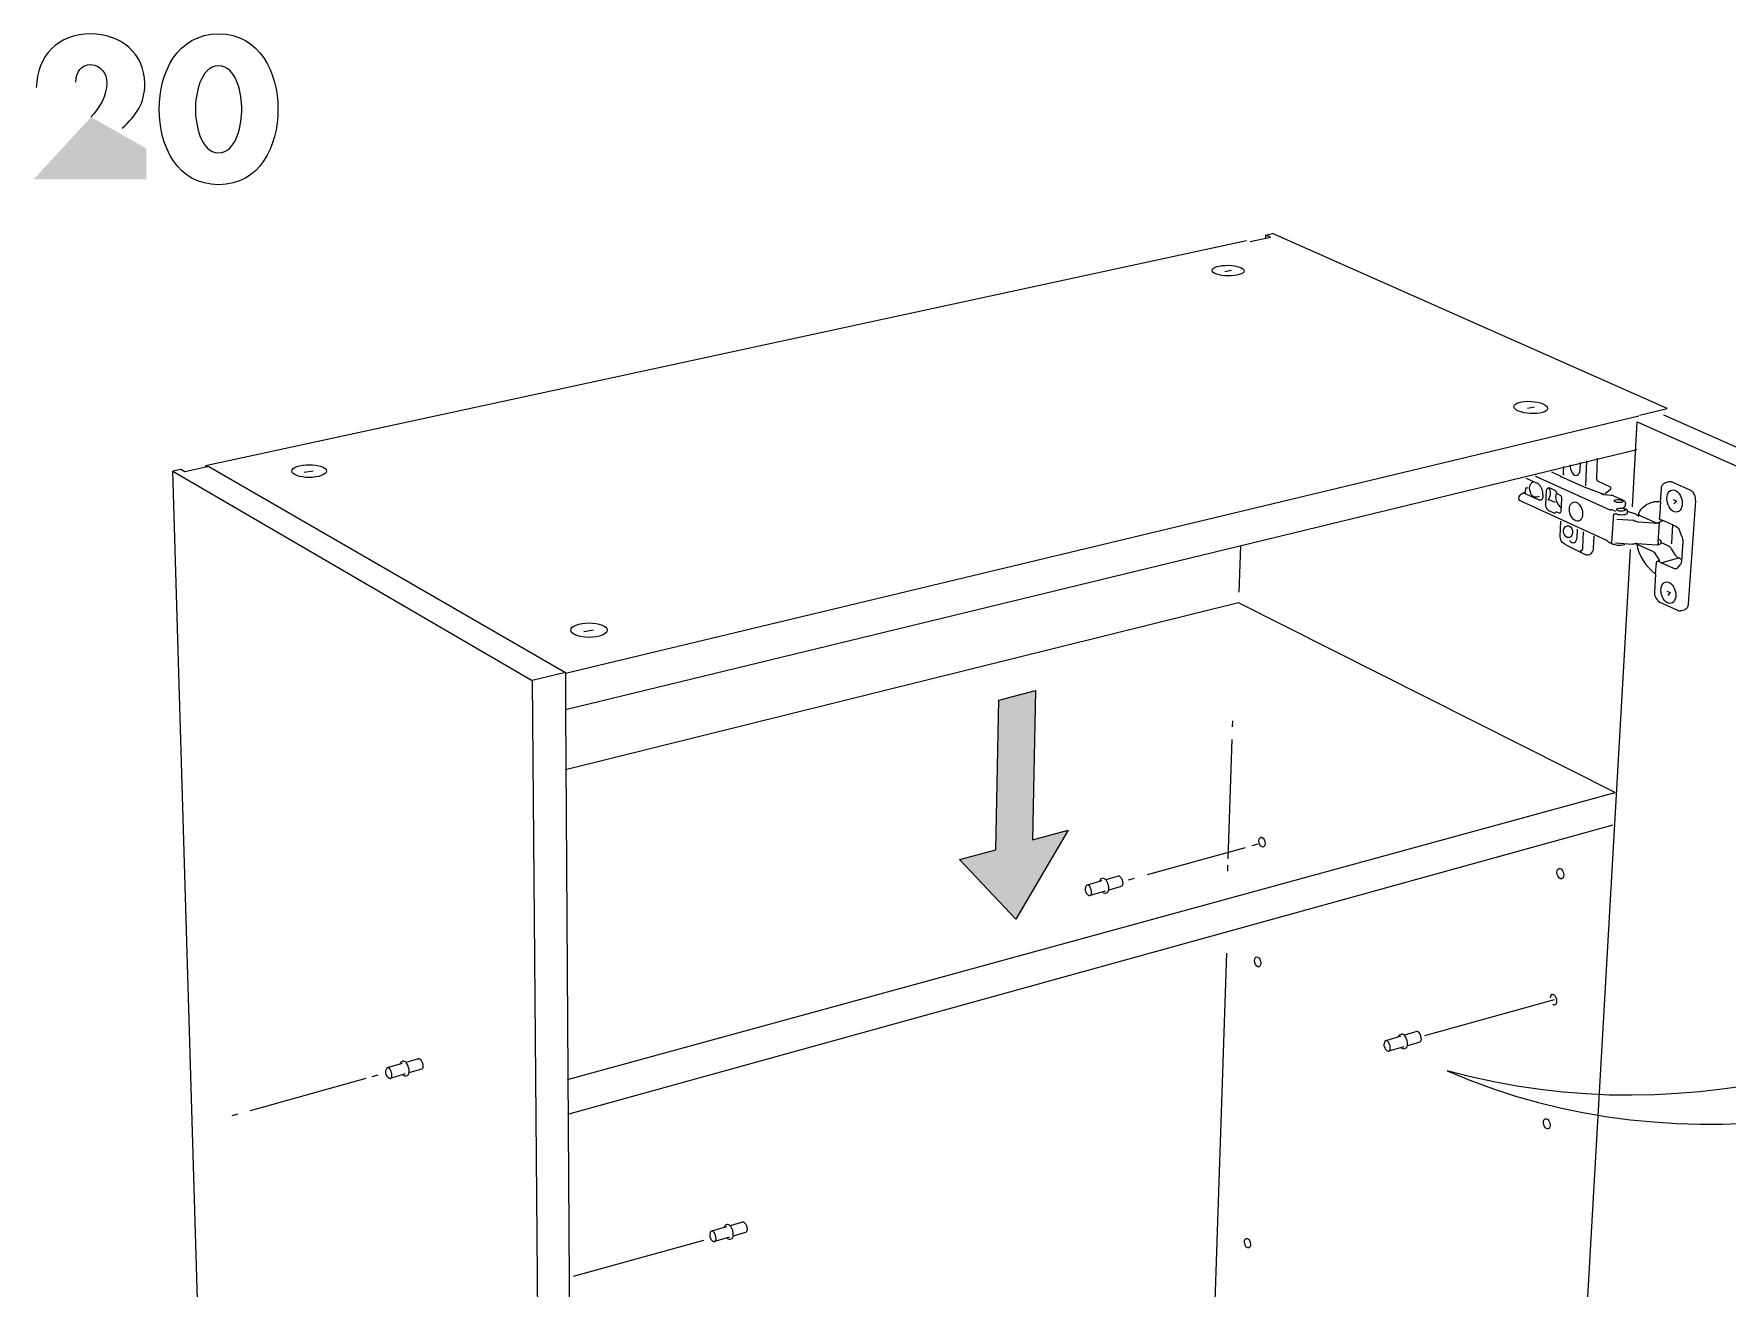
# Model space of a CAD drawing. Header units: metres. Extents: x -11.5 to 7.4, y -3.8 to 5.9.
# Drawn here: x 3.0837 to 3.4202, y -0.8541 to -0.6047 of the extents above; entities that cross this region are included whole.
import ezdxf

# ---------------------------------------------------------------- set-up
doc = ezdxf.new("R2010")
doc.units = ezdxf.units.M
doc.header["$MEASUREMENT"] = 0
doc.layers.add('PDF14_Geometry_Num_Penna__7_Num_Penna__7', color=7, linetype='Continuous', lineweight=18)

msp = doc.modelspace()

# ---------------------------------------------------------------- hatches: boundary and pattern name
at = {"layer": 'PDF14_Geometry_Num_Penna__7_Num_Penna__7', "linetype": 'Continuous', "lineweight": 18}
for points in [[(3.092022056090316, -0.6142456595115506, 0.04523891722348548), (3.092132621653651, -0.6154250255204206)], [(3.095044181488047, -0.6212862288832515), (3.083691555146416, -0.6336314882823473), (3.10602579893939, -0.6336314882823473), (3.10602579893939, -0.6275147556175957)], [(3.282149247438356, -0.7649940655246796), (3.282738930442795, -0.7352629855448258), (3.275444060275431, -0.7372249100408323), (3.274828578639552, -0.7669805601458695), (3.267609875860261, -0.7689105434791346), (3.27880402489445, -0.7807545723244615), (3.289268441210652, -0.7630751387477481)]]:
    msp.add_hatch(color=7, dxfattribs=at).paths.add_polyline_path(points)

# ---------------------------------------------------------------- linework, layer by layer
at = {"layer": 'PDF14_Geometry_Num_Penna__7_Num_Penna__7', "color": 7, "linetype": 'Continuous', "lineweight": 18, "flags": 128}
for points in [[(3.324666497713748, -0.6458626194499608), (3.117802014239206, -0.6905876183238311), (3.117810613783021, -0.6909193150138258)], [(3.325433085619515, -0.6460066003835445), (3.328520321848984, -0.645339521484777)], [(3.328519953297107, -0.6453393986341514), (3.328549437447327, -0.6447448016046797)], [(3.328519953297107, -0.6453393986341514), (3.329437647472757, -0.6451465231514515)], [(3.329437770323384, -0.6451464003008249), (3.328549560297953, -0.6447446787540532)], [(3.32854992884983, -0.6447444330528009), (3.329871801584773, -0.6444594196006577)], [(3.408248166762354, -0.6792091933507551), (3.329871924435398, -0.6444584367956514)], [(3.320393752944117, -0.6519714896746551), (3.321686141528835, -0.6516963042725861)], [(3.380512549499384, -0.6791712325073451), (3.381881105472177, -0.6789083321678673)], [(3.4027863507844, -0.6805209923343716), (3.408248289612979, -0.6792089476495029)], [(3.189324420145864, -0.7318226766164528), (3.402625047912563, -0.6806639904629463)], [(3.401405509749015, -0.6987434256776694), (3.402315832887112, -0.6818637496757205)], [(3.402315464335235, -0.6818636268250939), (3.599399809479973, -0.7695924873036377)], [(3.407573839676655, -0.680478486017801), (3.605199956081719, -0.7678658217562768)], [(3.189367663566189, -0.7390795859404058), (3.402238314142153, -0.6873901850829087)], [(3.392092203797722, -0.6945889860607997), (3.392309649405606, -0.6896233637609539)], [(3.394523417684757, -0.693655321303777), (3.394448478802943, -0.6936000385221117), (3.394385824983724, -0.6935324706778534), (3.394336684733352, -0.6934354186833733), (3.394290001495499, -0.6933260816263012), (3.394274030914131, -0.6932118305441923), (3.394267888382833, -0.6930951224495638), (3.394444793284165, -0.6891073911320733)], [(3.118435800618348, -0.9321619490950459), (3.11130800730224, -0.6916830773551945)], [(3.11290027426484, -0.691341798316377), (3.111308130152867, -0.6916833230564459)], [(3.111308253003493, -0.6916838144589503), (3.18270412276545, -0.7332920929531292)], [(3.118486783628105, -0.6907785281965166), (3.113711579798442, -0.691808016441759), (3.112900765667344, -0.6913411840632477)], [(3.117801768537953, -0.6905878640250824), (3.118221917678614, -0.690828651251894)], [(3.118486783628105, -0.6907785281965166), (3.189326140054625, -0.7317037572105578), (3.18937159478622, -0.7392934688801391)], [(3.137424821867411, -0.691891800568639), (3.139206155943308, -0.6915809884850512)], [(3.380310337369112, -0.6931137957447042), (3.380226798943484, -0.6930757120506685)], [(3.382522631440752, -0.6941221536822884), (3.380310091667859, -0.6931135500434529)], [(3.38209130289313, -0.692668093673853), (3.396869004685522, -0.6993769663555591)], [(3.385304215312923, -0.691821038608107), (3.386993411419374, -0.6925876265138724), (3.38701798154456, -0.6925974545639466), (3.387033952125929, -0.6926207961828714)], [(3.387033706424676, -0.6926207961828714), (3.387104959787713, -0.6927473323275741), (3.387079161156269, -0.6927399612900187)], [(3.391674634520205, -0.6948149083618729), (3.387104591235836, -0.6927473323275741)], [(3.387645993944282, -0.6907604691545064), (3.387595625187654, -0.6918464686876726)], [(3.387596239440784, -0.6918469600901771), (3.387596239440784, -0.6919452405909157), (3.387601153465821, -0.6920508921292114), (3.38761343852841, -0.6921479441236906), (3.387619581059708, -0.6922462246244301), (3.387645379691152, -0.6923518761627241), (3.387674863841374, -0.692478412307425)], [(3.390967383466762, -0.6914647717929272), (3.391026351767204, -0.689936510006433)], [(3.382730863251691, -0.6973747468542504), (3.379685396235038, -0.6959816207562719), (3.380176798738733, -0.6958513990927928)], [(3.380151122957914, -0.6958453794121233), (3.380187978145692, -0.6951156466941342), (3.380187978145692, -0.6950996761127648), (3.380195349183248, -0.6950824770251351), (3.38020517723332, -0.6950726489750627), (3.380213776777135, -0.6950665064437658), (3.380211319764618, -0.6950566783936916), (3.380221147814691, -0.6950493073561361), (3.380228518852245, -0.6950394793060619), (3.380243260927358, -0.6950345652810253), (3.38025431748369, -0.6950345652810253), (3.38025431748369, -0.6950222802184332), (3.380270288065059, -0.6950222802184332)], [(3.380432328040653, -0.6949801424537405), (3.380270165214435, -0.6950219116665561), (3.380287364302063, -0.6950219116665561), (3.380305791895951, -0.6950219116665561)], [(3.38307570495866, -0.6946488143156246), (3.383049906327216, -0.6946082736090684), (3.382981109976699, -0.6945247351834407), (3.382913542132439, -0.6944399682515536), (3.382845974288182, -0.6943674863822586), (3.382778406443926, -0.6942974615254816), (3.382709610093407, -0.6942397217312974), (3.382640813742888, -0.69418689596215), (3.382583073948704, -0.6941463552555955), (3.382522877142003, -0.6941217851304105)], [(3.383593766048181, -0.6963878877762042), (3.383593766048181, -0.696456684126721), (3.383593766048181, -0.6965758492338674), (3.38357902397307, -0.6966950143410129), (3.383561824885442, -0.6968031228918266), (3.383547082810331, -0.6969038604050839), (3.383523741191405, -0.6969984553870452), (3.383495485547442, -0.6970893648502292), (3.38346477289096, -0.6971667607445609), (3.383430374715701, -0.6972331000825607), (3.383395976540445, -0.6972920683830042), (3.383371406415259, -0.6973387516208547), (3.383314895127333, -0.6974050909588536), (3.383278039939556, -0.6974296610840387), (3.383136761719745, -0.6974554597154823), (3.383001626031229, -0.6974579167280011), (3.382865261836454, -0.6974222900464833), (3.382731354654195, -0.6973756068086319)], [(3.383594011749434, -0.6963883791787078), (3.383594011749434, -0.6963269538657455), (3.383594011749434, -0.6962016462273031), (3.383584183699359, -0.6960763385888615), (3.383565756105472, -0.695941202900344), (3.383538728967768, -0.6958048387055689), (3.383514158842583, -0.6956709315233116), (3.383478532161064, -0.6955431668723504), (3.383442905479548, -0.6954080311838347), (3.383391308216657, -0.6952814950391328), (3.383349539003845, -0.6951561874006904), (3.383297941740958, -0.6950382507998034), (3.383238973440513, -0.6949203141989164), (3.383180005140071, -0.6948097486355858), (3.383117351320848, -0.6947102396285869), (3.383075582108034, -0.6946488143156246)], [(3.384224481161676, -0.6956483270081408), (3.384062318335456, -0.6982638168340625)], [(3.384389960954795, -0.6952570477645734), (3.38433222116061, -0.6953270726213505), (3.384272024353905, -0.6954204390970524), (3.384237626178651, -0.6955297761541246), (3.384224112609797, -0.6956477127550116)], [(3.384660600883704, -0.6950639265806204), (3.384390329506672, -0.6952568020633212)], [(3.385023870184561, -0.6951986937172592), (3.384979643959229, -0.6951618385294829), (3.384963673377861, -0.6951028702290394), (3.384953845327784, -0.6950340738785208), (3.384878906445973, -0.6950082752470772), (3.38480151055164, -0.6950082752470772), (3.384724114657306, -0.6950279313472256), (3.384660232331829, -0.6950635580287443)], [(3.385006056843803, -0.6951850572977829), (3.384913918874361, -0.6952133129417453)], [(3.386005446685694, -0.6955185967471653), (3.384953845327784, -0.6950333367747668)], [(3.386279403581506, -0.6959167556257855), (3.386286774619059, -0.695897099525637), (3.386312573250503, -0.6958713008941935), (3.386252376443803, -0.6957558213058253), (3.386176209055728, -0.6956526267800482), (3.386100041667653, -0.6955678598481612), (3.386005446685694, -0.6955187195977919)], [(3.386423507365713, -0.6961090168553561), (3.386312941802382, -0.6958719151473227)], [(3.386526087638359, -0.6962265849043661), (3.386483089919286, -0.6962007862729216), (3.386449920250287, -0.6961577885538475), (3.386424121618843, -0.6961086483034782)], [(3.386966998534801, -0.6964273228271249), (3.386525964787735, -0.6962258478006094)], [(3.387361103342764, -0.6972264661487602), (3.387361103342764, -0.6970913304602435), (3.387334076205063, -0.6969475952279129), (3.387289849979727, -0.6968038599955824), (3.387230881679285, -0.6966773238508805), (3.387153485784951, -0.6965679867938075), (3.387058890802992, -0.6964869053806977), (3.386966752833548, -0.6964279370802542)], [(3.395741235939539, -0.6963002952799204), (3.39569086718291, -0.6963002952799204), (3.395620842326135, -0.6962855532048087), (3.395553274481879, -0.6962781821672532), (3.395486935143879, -0.6962695826234393), (3.395427966843434, -0.69624992652329), (3.395376369580546, -0.6962351844481791), (3.395324772317657, -0.6962192138668097), (3.391674880221457, -0.6948150312124994)], [(3.397038047146795, -0.6948493065371322), (3.394523294834132, -0.6936551984531514)], [(3.395325018018911, -0.6962192138668097), (3.395309047437539, -0.6962130713355128), (3.395291848349911, -0.6962192138668097), (3.395385214825613, -0.69624992652329), (3.395494551882685, -0.6962781821672532), (3.39561371698983, -0.696295381254882), (3.395731653590719, -0.6963076663174759)], [(3.395741358790167, -0.6963004181305461), (3.397109914762959, -0.6964195832376916)], [(3.397038415698672, -0.6948491836865065), (3.397021216611041, -0.6953319866463872), (3.39594258811543, -0.6961735134339664)], [(3.397109914762959, -0.6964195832376916), (3.397179939619736, -0.696426954275247), (3.397245050451476, -0.6964343253128025), (3.39730524725818, -0.6964429248566173), (3.397364215558621, -0.696460123944247), (3.397423183859065, -0.6964748660193587), (3.397472324109435, -0.6964932936132469), (3.397500579753398, -0.6965092641946162)], [(3.397109914762959, -0.6964273228271249), (3.397236450907661, -0.6964420649022358), (3.397356844521067, -0.6964703205461982), (3.397456353528066, -0.6965096327464941)], [(3.397500579753398, -0.696510001298372), (3.399264714741664, -0.6973109873793968), (3.399246287147776, -0.6973011593293226), (3.399230316566408, -0.6973011593293226)], [(3.408657259346679, -0.693741808144428), (3.408791166528937, -0.6937160095129844), (3.408938587280044, -0.6937160095129844), (3.409079865499857, -0.6937393511319092), (3.409224829238447, -0.6937983194323527), (3.412792411415278, -0.695378178481735)], [(3.412792657116531, -0.695378178481735), (3.412946220398936, -0.6954629454136221), (3.413089955631266, -0.6955710539644357), (3.413236147876116, -0.6957086466654712), (3.413371283564633, -0.6958658954666523), (3.41349167717804, -0.6960440288742431), (3.413603471247628, -0.696236904356943), (3.413685781166999, -0.6964469789272734), (3.413765634073849, -0.6966668815476771), (3.413818459842997, -0.6968941552056362), (3.41385900054955, -0.6971238858761142), (3.413870057105882, -0.6973425599902585), (3.413872514118404, -0.6975612341044028), (3.413608385272667, -0.7012848365761579)], [(3.396313965557598, -0.7054804311527114), (3.378952715102027, -0.6975086540365076)], [(3.384061949783575, -0.6982636939834359), (3.384073006339912, -0.6983976011656932), (3.384090205427539, -0.6985327368542098), (3.384124603602798, -0.6986580444926522), (3.3841848004095, -0.6987833521310947)], [(3.384184309006997, -0.6987835978323469), (3.384415268183734, -0.6992074324917841)], [(3.38441575958624, -0.6992070639399062), (3.384475956392942, -0.6993004304156081), (3.384534924693385, -0.6993839688412367), (3.384612320587715, -0.6994417086354208), (3.384688487975792, -0.6994920773920494)], [(3.38468811942391, -0.6994922002426751), (3.385738492275561, -0.6999676321650012)], [(3.386046847346629, -0.6979096384795236), (3.38469057643643, -0.6972916998311254)], [(3.385738492275561, -0.6999671407624968), (3.385831858751262, -0.7000015389377561), (3.38591662568315, -0.6999978534189788), (3.386001392615039, -0.6999646837499798), (3.386067731953037, -0.6999143149933511)], [(3.386067240550533, -0.6999144378439759), (3.386193776695235, -0.6997780736492007)], [(3.386193776695235, -0.6997781964998264), (3.386228174870494, -0.6997585403996789), (3.386269944083308, -0.6997523978683828), (3.386312941802382, -0.6997585403996789)], [(3.386312573250503, -0.6997585403996789), (3.386752378491311, -0.6999673864637499)], [(3.386752255640687, -0.6999671407624968), (3.386848079128907, -0.6999929393939421), (3.386940217098351, -0.6999929393939421), (3.387033583574052, -0.6999573127124235), (3.387098694405791, -0.6998922018806848), (3.387157662706235, -0.6997976068987217), (3.387199431919049, -0.6996858128291317), (3.38721417399416, -0.6995605051906884)], [(3.38721478824729, -0.6995611194438194), (3.387360980492138, -0.6972269575512646)], [(3.396868881834896, -0.6993769663555591), (3.396935221172896, -0.6993966224557058), (3.397005246029673, -0.6993966224557058)], [(3.398052793316925, -0.6997108743568203), (3.397443454212343, -0.6994344604484919), (3.39730094748627, -0.6993840916918623), (3.397164583291497, -0.6993681211104921), (3.39702944760298, -0.699389005716899)], [(3.397753037789672, -0.6975726592126135), (3.397743209739597, -0.6976930528260192)], [(3.398194562939242, -0.6992856883404981), (3.398187191901687, -0.6994048534476436)], [(3.399264714741664, -0.6973109873793968), (3.399415821011551, -0.6973846977549503), (3.399560784750141, -0.697459636636764), (3.399678721351028, -0.6975407180498729), (3.399781915876805, -0.6976291705005391), (3.399875282352507, -0.6977200799637222), (3.399942850196764, -0.6978122179331656), (3.399985847915838, -0.6979104984339051), (3.400019017584839, -0.6980149214659397), (3.400020246091097, -0.6980738897663841), (3.400020246091097, -0.6981230300167525)], [(3.399451816244948, -0.6989383896210102), (3.399477614876391, -0.6989666452649734), (3.399520612595465, -0.6989985864277131), (3.399570981352094, -0.6990329846029715), (3.399604151021093, -0.6990501836906011)], [(3.399502185001577, -0.6976708168627272), (3.399493585457762, -0.6977912104761321)], [(3.399603536767962, -0.699050552242479), (3.399621964361852, -0.6990579232800336), (3.399689532206111, -0.6990910929490335), (3.399766928100441, -0.6991168915804788), (3.399825896400886, -0.6991390046931443)], [(3.399799729217563, -0.6991394960956478), (3.399707591248122, -0.6991087834391676), (3.399621595809974, -0.6990731567576489)], [(3.399622701465606, -0.6990327389017201), (3.39990648641149, -0.6986666440364662), (3.399958083674379, -0.698590476648393), (3.399988796330861, -0.6985143092603208), (3.400005995418489, -0.6984307708346922)], [(3.399953292499967, -0.6993840916918623), (3.399944692956154, -0.6995032567990087)], [(3.400005504015986, -0.6984304022828152), (3.400020246091097, -0.6981232757180056)], [(3.400362999337423, -0.6999396222222902), (3.400377741412534, -0.6996288101387034)], [(3.402146421873962, -0.7003090340544436), (3.402046912866966, -0.7002426947164455), (3.401944946847445, -0.7001837264160011), (3.401835609790375, -0.7001395001906685), (3.400378601366917, -0.6996960094310829)], [(3.406951232704474, -0.697767008902825), (3.406735015602846, -0.7009746387456994)], [(3.409481464196004, -0.6973194640725842), (3.410139943550956, -0.6976118485622838), (3.409627656440854, -0.6981966175416812)], [(3.390358535764685, -0.7048445563129295), (3.390434703152756, -0.7031811588379195)], [(3.391136548778658, -0.7014117412727368), (3.391066523921884, -0.7013933136788486), (3.390995270558847, -0.7013847141350338)], [(3.397289890929938, -0.7058949291645797), (3.397649843263896, -0.7001872890841527)], [(3.397649843263896, -0.7001879033372829), (3.397702669033041, -0.7002026454123937), (3.397759180320966, -0.7002026454123937), (3.397812006090113, -0.7002026454123937)], [(3.39805660168633, -0.7001584191870611), (3.397971834754442, -0.7001584191870611), (3.397904266910185, -0.7001756182746899)], [(3.398190877420463, -0.7001842178185047), (3.398125766588723, -0.7001645617183572), (3.398056970238207, -0.7001584191870611)], [(3.401650842448985, -0.7015207097779319), (3.398290877829965, -0.701263951969751)], [(3.402513622394851, -0.7017950352256204), (3.40228512023063, -0.7017630940628798), (3.402056618066414, -0.7017028972561761), (3.401844086483566, -0.7016132162992523), (3.401651211000862, -0.7015210783298098)], [(3.40214679042584, -0.7003095254569471), (3.402335980389763, -0.7004434326392044), (3.402436717903022, -0.7005110004834627), (3.402537455416279, -0.7005675117713874), (3.40264802097961, -0.7006105094904607)], [(3.406520886961863, -0.7019059693408289), (3.406512287418046, -0.7020042498415684), (3.406504916380493, -0.7021062158610851), (3.402513499544224, -0.7017954037774974)], [(3.402530330079976, -0.7005597721819541), (3.402589298380418, -0.7004160369496226), (3.40265563771842, -0.7002796727548484)], [(3.40265563771842, -0.7002804098586033), (3.402672836806046, -0.700322179071418), (3.402690035893675, -0.7003664052967498), (3.40271706303138, -0.7003922039281951), (3.402741633156563, -0.7004229165846754), (3.402777259838084, -0.7004474867098605), (3.402810429507081, -0.7004745138475634)], [(3.402811043760211, -0.7004740224450599), (3.40546216026765, -0.7016644450102634)], [(3.405472602570853, -0.7016732902553287), (3.40580184224833, -0.7018256250314749)], [(3.40580098229395, -0.7018250107783448), (3.405901719807206, -0.7018643229786408), (3.406013513876797, -0.7018987211538992), (3.406114251390052, -0.7019146917352694), (3.406259215128644, -0.7019306623166406), (3.406412778411047, -0.7019220627728249), (3.40655528513712, -0.7018962641413804), (3.406663393687934, -0.7018606374598626), (3.406765359707451, -0.7018102687032339)], [(3.406494719778541, -0.7057234296907904), (3.406741649536647, -0.7020477389631452)], [(3.407220521276498, -0.7014415939748364), (3.407202093682612, -0.7014415939748364), (3.407186123101239, -0.7014415939748364), (3.407168924013611, -0.7014415939748364), (3.407150496419725, -0.7014415939748364), (3.407134525838352, -0.7014415939748364), (3.407118555256982, -0.7014366799497997), (3.407101356169353, -0.7014366799497997), (3.407085385587985, -0.7014366799497997), (3.407075557537908, -0.7014280804059849), (3.40705835845028, -0.7014280804059849), (3.407042387868911, -0.7014280804059849), (3.407035016831353, -0.7014194808621701), (3.407015360731206, -0.7014121098246147), (3.406999390149837, -0.7014121098246147), (3.40699079060602, -0.7014035102807998), (3.406974820024653, -0.701394910736985), (3.406957620937023, -0.7013850826869117), (3.406951478405727, -0.701376483143096), (3.406939193343133, -0.701376483143096), (3.406931822305578, -0.7013691121055414), (3.406920765749247, -0.7013605125617266), (3.406906023674136, -0.7013543700304306), (3.406897424130319, -0.7013420849678385), (3.406878996536431, -0.7013248858802088), (3.4068617974488, -0.7013175148426534), (3.406854426411245, -0.7013101438050979), (3.40684582686743, -0.7013027727675425), (3.406838455829876, -0.7012843451736543), (3.406828627779802, -0.7012757456298386), (3.406821256742248, -0.7012671460860247), (3.406812657198433, -0.701249946998395), (3.406802829148356, -0.701243804467099), (3.406795458110803, -0.7012352049232842), (3.406795458110803, -0.7012241483669515), (3.406786858566988, -0.7012094062918406), (3.406779487529432, -0.7012020352542851), (3.406769659479359, -0.7011836076603961), (3.406769659479359, -0.7011651800665071), (3.406761059935542, -0.7011590375352119), (3.406753688897991, -0.7011430669538417), (3.406753688897991, -0.7011246393599526), (3.406741403835397, -0.7011172683223972), (3.406741403835397, -0.7011062117660645), (3.406741403835397, -0.7010902411846942), (3.406741403835397, -0.7010742706033231), (3.4067352613041, -0.7010644425532506), (3.4067352613041, -0.7010497004781389), (3.4067352613041, -0.7010312728842498), (3.4067352613041, -0.7010153023028804), (3.4067352613041, -0.7009993317215102), (3.4067352613041, -0.7009821326338814)], [(3.406741280984768, -0.7020479846643966), (3.406748652022324, -0.7019447901386213), (3.406757251566141, -0.701844052625364)], [(3.406765236856824, -0.701809900151356), (3.407379489986445, -0.7014573188549544)], [(3.407220029873995, -0.7014415939748364), (3.40724582850544, -0.701434222937281), (3.407261799086809, -0.701434222937281), (3.407313396349696, -0.7014415939748364), (3.407356394068771, -0.7014514220249106), (3.407414133862956, -0.7014686211125403), (3.407473102163399, -0.7014919627314651), (3.407684405239991, -0.7015841007009085)], [(3.407684282389361, -0.7015843464021598), (3.40941524770863, -0.7023656763830362)], [(3.413608385272667, -0.7012843451736543), (3.412968333511602, -0.7106357348189842)], [(3.323496222651197, -0.706511516456092), (3.323181725048832, -0.7157191708690913)], [(3.388509510993902, -0.7065079537879395), (3.388574621825642, -0.7065534085195315), (3.388677816351418, -0.7066086913011969), (3.388661845770047, -0.7065976347448641), (3.388654474732492, -0.7065718361134206)], [(3.39153495335853, -0.7069100438865892), (3.391675003072084, -0.7037503257878255)], [(3.396427356685326, -0.705579325906581), (3.396410157597694, -0.7055535272751365), (3.396383130459995, -0.7055363281875078), (3.396367159878622, -0.7055080725435454), (3.396349960790992, -0.7055043870247673), (3.396332761703366, -0.7054957874809533), (3.396322933653289, -0.7054884164433979), (3.396314334109475, -0.7054798168995822)], [(3.396866424822377, -0.7059380497342778), (3.39678288639675, -0.705906108571539), (3.396707947514935, -0.7058569683211688), (3.396639151164418, -0.7057992285269847), (3.396570354813901, -0.7057378032140234), (3.396494187425828, -0.7056604073196899), (3.396427848087828, -0.705579325906581)], [(3.397435100369782, -0.7062081982606854), (3.396866301971752, -0.705937926883653)], [(3.397434854668528, -0.7062074611569296), (3.397427483630972, -0.7061964046005968), (3.397411513049603, -0.7061902620692999), (3.397400456493269, -0.7061902620692999), (3.397394313961973, -0.7061804340192275), (3.397342716699084, -0.7061300652625979), (3.397308318523825, -0.706063725924599), (3.397289890929938, -0.7059863300302673), (3.397289890929938, -0.7058954205670842)], [(3.397638418155681, -0.7062368224565256), (3.397604019980427, -0.7062368224565256), (3.39757944985524, -0.7062368224565256), (3.397546280186242, -0.7062306799252296), (3.397511882010983, -0.7062306799252296), (3.397476255329465, -0.7062233088876742), (3.397443085660463, -0.7062085668125633)], [(3.397842964447847, -0.7062717120342885), (3.397824536853959, -0.7062717120342885), (3.397798738222512, -0.7062631124904728), (3.397765568553515, -0.7062532844403995), (3.397731170378256, -0.706245913402844), (3.397688172659182, -0.706245913402844), (3.397655002990183, -0.7062373138590292), (3.397637803902555, -0.7062373138590292)], [(3.402228117540201, -0.7060242908736774), (3.402245316627832, -0.7061090578055644), (3.402271115259275, -0.7061901392186751), (3.405339923894857, -0.7075881793416894)], [(3.406507373393012, -0.7062992305744951), (3.406482803267824, -0.7063078301183099), (3.406464375673938, -0.7063078301183099), (3.406439805548754, -0.7063078301183099), (3.406423834967383, -0.7063078301183099), (3.406398036335936, -0.7063152011558653), (3.406372237704494, -0.7063152011558653)], [(3.406497668193564, -0.7061300652625979), (3.406487840143487, -0.7061656919441157), (3.406480469105933, -0.7061976331068571), (3.406463270018305, -0.7062332597883731), (3.406430100349306, -0.7062774860137067), (3.406388331136489, -0.7063081986701878), (3.406372360555121, -0.7063143412014838)], [(3.406495088330418, -0.7057231839895373), (3.406486488786603, -0.7058534056530172), (3.406480346255307, -0.70596151420383), (3.406480346255307, -0.7060475096419774), (3.406480346255307, -0.7061040209299021), (3.406487717292864, -0.7061396476114199), (3.406497545342935, -0.7061298195613457), (3.40650614488675, -0.7060954213860873), (3.40650614488675, -0.7061126204737169), (3.406497545342935, -0.7061298195613457)], [(3.40650614488675, -0.7060954213860873), (3.406520886961863, -0.7058927178533123)], [(3.407020766158746, -0.7060005807028737), (3.406994967527302, -0.7060595490033181), (3.406953198314488, -0.7061222028225389), (3.406877030926417, -0.7061762570979457), (3.406775064906899, -0.7062303113733517), (3.406650985774716, -0.7062671665611289), (3.406507250542383, -0.7062991077238685)], [(3.406542754373277, -0.7052171622613574), (3.406687718111867, -0.7052650740054673), (3.40681302575031, -0.7053240423059108), (3.406916220276086, -0.7053903816439089), (3.406991159157897, -0.7054493499443533), (3.407035385383233, -0.7055279743449452), (3.407042756420786, -0.7055943136829432)], [(3.407042387868911, -0.7055939451310653), (3.407020274756245, -0.7060005807028737)], [(3.408460452643949, -0.7065349809256434), (3.407028014345675, -0.7058728160519134)], [(3.409286500252664, -0.7073231905415707), (3.409164878132998, -0.7071438286277223), (3.409038341988296, -0.7069742947639481), (3.408903206299779, -0.7068342450503939), (3.40875824256119, -0.7067138514369882), (3.408614507328858, -0.7066069713924339), (3.408460944046453, -0.7065344895231398)], [(3.411214886527787, -0.7047491013765868), (3.411256655740605, -0.7048559814211401), (3.411299653459677, -0.7050021736659904), (3.411336508647455, -0.705152051429617), (3.411352479228826, -0.7052933296494306), (3.411370906822714, -0.7054481214380948), (3.411370906822714, -0.7055943136829432), (3.411372135328971, -0.7057257638526817), (3.411108006483236, -0.7095488753314347)], [(3.390245758890083, -0.8952996359815604), (3.400984132102097, -0.707269381967417)], [(3.39095841537107, -0.7074617660476141), (3.391028440227846, -0.7074863361727983), (3.391099693590881, -0.7075084492854646), (3.391169718447658, -0.7074973927291319), (3.391242200316954, -0.7074801936415023), (3.391293797579841, -0.7074519379975399), (3.391345394842729, -0.7074089402784658), (3.391403134636915, -0.7073561145093183), (3.391437532812173, -0.7072934606900976), (3.391470702481172, -0.7072136077832472), (3.391510014681467, -0.707122698320064), (3.391527213769097, -0.7070158182755097), (3.391534584806653, -0.706910166737214)], [(3.391232003715002, -0.7078283523153708), (3.391208662096076, -0.7078185242652966), (3.391179177945856, -0.707807467708963), (3.391152150808152, -0.7078000966714075), (3.391132494708003, -0.7077914971275936), (3.391105467570299, -0.7077718410274452)], [(3.406074202086003, -0.7082978874076522), (3.405942751916264, -0.7081123829625069), (3.405807616227747, -0.7079428490987318), (3.405654052945341, -0.7078015708789192), (3.405499261156679, -0.7076848627842907), (3.405339555342978, -0.7075878107898106)], [(3.40673108438282, -0.7093657050481825), (3.406073833534126, -0.7082981331089027)], [(3.406791035488268, -0.7094354842037074), (3.406459338798275, -0.7095288506794093), (3.406519535604977, -0.709519022629336), (3.406584646436716, -0.7095374502232241), (3.406657128306012, -0.7095718483984834), (3.406716096606456, -0.7096222171551112)], [(3.407064009579072, -0.7098810634239339), (3.406943615965668, -0.709814724085934), (3.406823222352262, -0.7097287286477867), (3.406716342307709, -0.7096230771094936)], [(3.409612791515118, -0.7110471615652036), (3.407063641027195, -0.7098813091251852)], [(3.407063763877821, -0.7098811862745604), (3.41050480990995, -0.7089278654173903), (3.410378273765247, -0.7088615260793905), (3.410257880151844, -0.7087706166162073), (3.410139943550956, -0.7086600510528758), (3.410036749025181, -0.708533514908174), (3.409937240018182, -0.708382408638287)], [(3.409937362868806, -0.7083819172357826), (3.409286254551411, -0.7073229448403193)], [(3.411107392230107, -0.7095488753314347), (3.41110124969881, -0.7096176716819524), (3.411084050611182, -0.7097429793203949), (3.411060708992256, -0.7098621444275404), (3.411026310816997, -0.7099653389533174), (3.4109869986167, -0.7100746760103895), (3.410935401353811, -0.710160671448536), (3.410886261103444, -0.7102368388366092), (3.410290435567713, -0.7109493724669678)], [(3.411130365297153, -0.7092109132595183), (3.410505055611203, -0.708928356819893)], [(3.410290189866462, -0.7109493724669678), (3.410247192147388, -0.7110009697298558), (3.410205422934574, -0.7110365964113745), (3.410163653721757, -0.7110611665365578), (3.410120656002686, -0.7110857366617438), (3.410080115296131, -0.7111041642556319), (3.409972006745319, -0.7111201348370022), (3.409852841638171, -0.7111225918495201), (3.409733676531026, -0.7110967932180765), (3.409613282917618, -0.7110476529677081)], [(3.412967719258472, -0.7106363490721144), (3.412449289617074, -0.7180786399905861)], [(3.408239075816036, -0.7155153616806826), (3.408897555170988, -0.7158089746766407), (3.408385268060883, -0.7163925151497796)], [(3.323073862199271, -0.7178716366859037), (3.189337442312212, -0.751079389379405)], [(3.397908320980839, -0.7555859188901719), (3.323073862199271, -0.7178720052377816)], [(3.41033601314993, -0.719333559134399), (3.410452721244557, -0.7193851563972871), (3.410581714401779, -0.7194195545725455), (3.410699651002666, -0.7194428961914712), (3.410833558184923, -0.7194502672290266), (3.410961322835883, -0.719433068141397), (3.411086630474328, -0.7194072695099534), (3.411737738791722, -0.7192254505835853)], [(3.412449535318325, -0.7180780257374568), (3.412426193699401, -0.7182905573203051), (3.412374596436512, -0.7184944893593377), (3.412308257098513, -0.71867139426067), (3.412225947179143, -0.7188335570868887), (3.412123981159628, -0.7189699212816647), (3.412007273064999, -0.7190780298324775), (3.411881965426556, -0.7191627967643646), (3.411738230194226, -0.7192254505835853)], [(3.193003919242914, -0.7235499154667346), (3.194888447844583, -0.7231985626765915)], [(3.182703877064197, -0.7332917244012505), (3.184810765298794, -0.9858971814260542)], [(3.189325648652122, -0.7317031429574286), (3.182703999914821, -0.7332916015506248)], [(3.189371226234343, -0.7392937145813914), (3.190877374908169, -0.9764937031153318)], [(3.321873611583994, -0.7412949512776921), (3.32183184237118, -0.7425222290306719)], [(3.321748181094925, -0.7450189223013242), (3.32095088053268, -0.7687413781672374)], [(3.189764716789174, -0.812637749569249), (3.397908075279586, -0.7555859188901719)], [(3.189809680118266, -0.8195426918499313), (3.397542717518089, -0.7620142007422679)], [(3.304995409789557, -0.771870752161397), (3.324496718148723, -0.7664702386457813)], [(3.325796600621622, -0.7661097949093199), (3.32698088065553, -0.7657817837381033)], [(3.320908988469238, -0.7699885577216179), (3.320867219256424, -0.7712158354745977)], [(3.295952498065922, -0.7731148604501294), (3.292989340968635, -0.7739821858691514)], [(3.299161847817558, -0.7721786158299633), (3.29668886471771, -0.7729022060166546)], [(3.301211487660472, -0.7729181765980249), (3.30239576769438, -0.7725913939330669)], [(3.296557783099848, -0.775189684671358), (3.293593397496302, -0.7760545530778629)], [(3.320732083567909, -0.7874982117333049), (3.318098166148101, -0.8646496333197966)], [(3.36009342411394, -0.8038515956537955), (3.385863799914004, -0.7967127457813552)], [(3.355313183408615, -0.8040388200077029), (3.352350026311328, -0.8049061454267266)], [(3.355918959845045, -0.8061119243201693), (3.352955802747758, -0.8069792497391921)], [(3.359130029505442, -0.8051749425962473), (3.356655817899336, -0.805897304276681)], [(3.156897997433241, -0.8094523556896673), (3.153934840335955, -0.8103209096149504)], [(3.160107224334251, -0.8085159882188755), (3.157634241234403, -0.8092395784055677)], [(3.126732394789496, -0.8187544822340023), (3.149715289887345, -0.8123895913048829)], [(3.150925245702069, -0.8120540862454844), (3.152109525735977, -0.8117260750742679)], [(3.157503282467168, -0.811527425612149), (3.154538896863622, -0.8123935225249124)], [(3.123129063080521, -0.8197532578227635), (3.124313343114427, -0.819425246651547)], [(3.224530092568767, -0.8409749663473685), (3.222057109468915, -0.8416973280278013)], [(3.190939905876764, -0.8517380325351906), (3.216845417365345, -0.8445623274749741)], [(3.221320742817129, -0.8419112109675355), (3.218357585719843, -0.8427785363865583)], [(3.221926027851056, -0.843986035188764), (3.21896164224751, -0.8448509035952698)]]:
    msp.add_lwpolyline(points, dxfattribs=at)
for points in [[(3.382167593131831, -0.6926800101845672), (3.382133194956571, -0.6926603540844196)], [(3.38695201075844, -0.6925793955219355), (3.386976580883623, -0.6925793955219355)], [(3.387030020905902, -0.6927316074474552), (3.387053362524824, -0.6927316074474552)], [(3.380213162524006, -0.6951478335581278), (3.380195963436377, -0.6951318629767567)], [(3.380508372578102, -0.6949800196031148), (3.380497316021767, -0.6949800196031148), (3.380481345440398, -0.6949800196031148), (3.380475202909102, -0.6949701915530415), (3.380458003821472, -0.6949701915530415), (3.380439576227584, -0.6949714200593), (3.380432205190028, -0.6949800196031148), (3.380448175771399, -0.6949800196031148)], [(3.380465129157777, -0.6949800196031148), (3.380481099739145, -0.6949800196031148)], [(3.383552733939121, -0.6963704429873232), (3.383535534851493, -0.6963704429873232), (3.383519564270122, -0.6963716714935817), (3.383561333482936, -0.6963888705812113)], [(3.384972518622927, -0.6951850572977829), (3.384938120447668, -0.6951985708666344)], [(3.386382106704778, -0.6961498032631637), (3.386390706248593, -0.6961362896943113)], [(3.391639253539941, -0.6948149083618729), (3.391657681133827, -0.6948149083618729)], [(3.397456722079941, -0.6965096327464941), (3.397482520711387, -0.6965010332026793)], [(3.397005000328422, -0.6993960082025765), (3.397019742403531, -0.6993886371650211)], [(3.399622210063102, -0.6990332303042237), (3.39961115350677, -0.6990393728355189)], [(3.399826142102139, -0.6991394960956478), (3.399807714508247, -0.6991394960956478)], [(3.390995024857595, -0.701383977031278), (3.390995024857595, -0.7014097756627224)], [(3.398325890258354, -0.7012472442846249), (3.398307462664466, -0.7012558438284389)], [(3.39780758346758, -0.7061935790362011), (3.39780758346758, -0.7062279772114595), (3.397816183011395, -0.7062636038929773)], [(3.406773099296887, -0.7094412581831264), (3.406746072159182, -0.7094080885141256)], [(3.282149247438356, -0.7649940655246796), (3.289268441210652, -0.7630751387477481), (3.27880402489445, -0.7807545723244615), (3.267609875860261, -0.7689105434791346), (3.274828578639552, -0.7669805601458695), (3.275444060275431, -0.7372249100408323), (3.282738930442795, -0.7352629855448258)]]:
    msp.add_lwpolyline(points, close=True, dxfattribs=at)
for points in [[(3.378805908604047, -0.6972048444385974), (3.378788709516421, -0.6971962448947826), (3.378781584180114, -0.6971773258983909), (3.378781584180114, -0.697255950298981), (3.378798783267744, -0.6973161471056848), (3.378815982355373, -0.6973652873560541), (3.378841780986818, -0.6974156561126827), (3.378867579618262, -0.6974500542879412), (3.378910577337336, -0.6974819954506817), (3.37895234655015, -0.6975090225883855), (3.378883550199632, -0.6974660248693114), (3.378841780986818, -0.6974009140375728), (3.378815982355373, -0.6973063190556115), (3.378806154305298, -0.6972055815423541, -0.2866166914219523), (3.379685519085664, -0.6959816207562719), (3.379669548504292, -0.6959742497187182), (3.379652349416663, -0.6959816207562719)], [(3.382868210251475, -0.6967471030064054), (3.382430247770055, -0.6968533687978287, -0.3896161837212418), (3.381087858980584, -0.6958701952385589, -0.2251541639789923), (3.381150144247927, -0.6942264538636982), (3.381183313916928, -0.6941736280945507), (3.381285279936446, -0.6940569199999223), (3.38138847446222, -0.693962325017961), (3.38148675496296, -0.693895985679962), (3.381596092020031, -0.6938431599108155), (3.38171034310214, -0.6938099902418156)], [(3.384589716072545, -0.6974143047557986), (3.384640084829178, -0.6973541079490948), (3.384690453585806, -0.6972914541298749, 0.2307910136090482), (3.384980626764239, -0.6952369002619214), (3.385039595064681, -0.6951988165678857), (3.385023501632684, -0.6951988165678857), (3.385006302545055, -0.6951853029990342), (3.384990331963687, -0.6951779319614788), (3.384971904369795, -0.6951779319614788)], [(3.402454654094406, -0.7005286909735959, -0.2416834809668334), (3.405074320841607, -0.6979001789813273), (3.405405403278474, -0.6978118493812877), (3.405699016274431, -0.6977430530307709), (3.40601105686428, -0.6977074263492522), (3.406316954922829, -0.697697598299178), (3.406627767006414, -0.6977184829055849), (3.406950864152597, -0.6977663946496957), (3.407120398016373, -0.6951988165678857, -0.3170457673924183), (3.407998534290474, -0.6939129390663403), (3.408657013645428, -0.6937421766963059)], [(3.388509265292651, -0.7065079537879395), (3.387787640715972, -0.7061518098233863, -0.2838520118023799), (3.387035426333442, -0.7046569634071442), (3.387165647996921, -0.7016262384656002)], [(3.40912593448458, -0.7061542668359051), (3.409152961622283, -0.7060793279540913), (3.409168932203652, -0.7059957895284636), (3.409415370559257, -0.7023660449349141), (3.410023358306947, -0.7026428273951328, -0.1896427108282134), (3.410755548037461, -0.70354946501444), (3.411215009378417, -0.704749715629716)], [(3.388677447799541, -0.7066091827037013), (3.39199576605637, -0.7082258969408599), (3.392102646100927, -0.7082725801787113), (3.392218125689293, -0.7083057498477103), (3.392318863202551, -0.7083254059478588), (3.392415915197031, -0.7083352339979321), (3.392514195697771, -0.7083266344541173), (3.392600191135916, -0.7083057498477103), (3.392867268396682, -0.708248010053536, 0.3153866977862401), (3.393633856302442, -0.7069015671934), (3.393737050828218, -0.7046128600324373)], [(3.398033874320534, -0.7058976318783499), (3.401383028084471, -0.7061656919440935, 0.05517503000986827), (3.401703668218135, -0.7061276082500791), (3.401907477406541, -0.7060674114433763), (3.401957846163169, -0.7060502123557466), (3.402006986413538, -0.7060416128119327), (3.402077011270315, -0.7060317847618585), (3.40213597957076, -0.706024413724303), (3.402203547415018, -0.706024413724303), (3.402271115259275, -0.7060317847618585), (3.406253195447976, -0.70634431675421), (3.406330591342309, -0.7063357172103943), (3.406372360555121, -0.7063148326039865)], [(3.402159812592188, -0.7060239223218003, 0.1938446513294168), (3.405987469544101, -0.7121433577003229), (3.406132433282691, -0.7099283609149145), (3.406132433282691, -0.7099111618272849), (3.406142261332763, -0.7099013337772115), (3.406142261332763, -0.7098841346895819), (3.406142261332763, -0.7098706211207295), (3.406149632370321, -0.7098521935268414), (3.406149632370321, -0.7098399084642484), (3.406147175357802, -0.7098251663891375), (3.406157003407875, -0.7098190238578423), (3.406164374445433, -0.7098018247702127), (3.406164374445433, -0.7097870826951018), (3.406174202495505, -0.7097772546450276), (3.40618280203932, -0.7097588270511395), (3.406190173076876, -0.7097428564697683), (3.406197544114431, -0.7097268858883989), (3.406207372164507, -0.7097182863445841), (3.406207372164507, -0.7097072297882514), (3.406217200214579, -0.7096986302444366), (3.406224571252134, -0.7096912592068811), (3.406233170795948, -0.7096814311568069), (3.406241770339761, -0.7096740601192515), (3.406250369883576, -0.7096556325253633), (3.406258969427393, -0.7096494899940673), (3.406266340464949, -0.7096408904502516), (3.406274940008764, -0.7096310624001783), (3.406283539552579, -0.7096224628563634), (3.406292139096392, -0.709615091818808), (3.40629828162769, -0.7096064922749941), (3.406309338184023, -0.7096064922749941), (3.406319166234095, -0.709596664224919), (3.406335136815464, -0.7095905216936229), (3.406342507853021, -0.7095806936435487), (3.406352335903092, -0.7095745511122535), (3.406368306484465, -0.7095634945559199), (3.406384277065834, -0.7095548950121051), (3.406400247647206, -0.7095450669620309), (3.406416218228575, -0.7095450669620309), (3.406427274784908, -0.7095389244307357), (3.406443245366278, -0.7095389244307357), (3.406450616403834, -0.7095290963806615)], [(3.405987838095978, -0.7121431119990707), (3.405756510367336, -0.7156460747466635, 0.2895075061093114), (3.406799512181459, -0.7177013657183728), (3.410335153195549, -0.7193340505369026)], [(3.296067731953038, -0.7753320685468044, 0.07375077892072197), (3.29632682392311, -0.775523961224498, 0.1999797328094367), (3.296666997306295, -0.7755624134704115), (3.296913927064402, -0.7754899316011166, 0.2012496422667895), (3.297180758623886, -0.7752753115576168, 0.1160362160807), (3.297323019648712, -0.774757250468106, 0.1624687386516093), (3.296824873539078, -0.7730571631209369, 0.1177170269598355), (3.296430264150137, -0.772706996372067, 0.2007838605504665), (3.296090336468207, -0.7726694040805286), (3.2958434067101, -0.7727418859498236, 0.2045626642675857), (3.295576820851901, -0.7729581030514794, 0.07004092460380103), (3.295462201217848, -0.7732585956824582)], [(3.29941221739319, -0.7722065029220495, -0.1191208166461214), (3.299707550297901, -0.7724690347096557, -0.07734542560462579), (3.299988878231288, -0.7730611747265979, -0.08068283024661095), (3.300068239735657, -0.7737130201477536, -0.1192556101112526), (3.299963571002346, -0.7740926285818626, -0.2001573429177429), (3.299768238507118, -0.774252334395559), (3.297295255407267, -0.7749734675697324)], [(3.354822149456814, -0.8041830466425424, -0.06501658558655221), (3.35493738334392, -0.8038805884015172, -0.196527567782817), (3.355205197708425, -0.8036668283124051), (3.355450898960274, -0.8035955749493695)], [(3.355428294445101, -0.8062563966562557, 0.06467082405393557), (3.355688614921435, -0.8064500092427123, 0.2011504657171729), (3.356028174051492, -0.806486004476108), (3.356275349510849, -0.8064140140093166, 0.1991538091472072), (3.356541689667852, -0.8061992711152017, 0.1151779583720951), (3.356683827842048, -0.8056812100256803, 0.07978080192227324), (3.356574490784975, -0.8047954570127684, 0.08147926067029526), (3.356190705429587, -0.8039920139192267, 0.1213924419298313), (3.355790212389076, -0.8036332900915264)], [(3.359325607701914, -0.805018799450699, 0.1151705623041206), (3.35942941648082, -0.8046374711078297, 0.1631353691188822), (3.359066515731842, -0.803394345624107, 0.1176672600010634), (3.358773762690264, -0.8031298482264919, 0.2099862933170021), (3.358523638815882, -0.8031035581925448), (3.356050655716034, -0.8038246913667182)], [(3.157013231320358, -0.8116701780394715, 0.07375077893548722), (3.157272323290428, -0.8118620707171651, 0.1999797329721914), (3.157612373822987, -0.8119005229630805), (3.157859303581093, -0.8118280410937846, 0.2012496422846853), (3.158126135140588, -0.8116134210502883, 0.1160362160468526), (3.158268396165417, -0.811095359960774, 0.1624687386565866), (3.157770250055762, -0.8093952726135889, 0.1177170269343358), (3.157375763517466, -0.8090451058647172, 0.2007838605387187), (3.157035712984902, -0.8090075135731967), (3.156788783226796, -0.8090799954424917, 0.2024761156736968), (3.156522197368526, -0.809296212544111, 0.07004092467650333), (3.156407700585172, -0.8095967051751263)], [(3.160357716760505, -0.8085446124147255, -0.1191208166627947), (3.16065304966523, -0.8088071442023166, -0.07734542560767396), (3.160934377598597, -0.8093992842192685, -0.08051232423105854), (3.161013616252323, -0.8100511296404207, -0.1192556100955127), (3.160909070369669, -0.8104307380745333, -0.1973283558776866), (3.160713737874438, -0.810590443888227), (3.158240754774591, -0.8113115770623995)], [(3.224780462144389, -0.8410028534394671, -0.1191208166938719), (3.22507579504912, -0.8412653852270511, -0.0773454256014337), (3.225357122982482, -0.8418575252440075, -0.08068283025996313), (3.225436484486861, -0.8425093706651596, -0.1192556101613849), (3.225331815753567, -0.8428889790992766, -0.2001573429151561), (3.225136483258325, -0.8430486849129659), (3.222663500158475, -0.8437698180871385)], [(3.221435976704244, -0.8441284190642095, 0.07375077894990596), (3.221695068674318, -0.844320311741904, 0.1999797329649912), (3.222035242057503, -0.8443587639878176), (3.222282171815609, -0.8442862821185226, 0.2012496424991234), (3.222549003375113, -0.8440716620750308, 0.1160362160922249), (3.222691264399941, -0.843553600985512, 0.1624687386538702), (3.222193118290226, -0.8418535136382586, 0.1177170269582073), (3.221798508901342, -0.8415033468894748, 0.2007838603988342), (3.221458581219416, -0.8414657545979356), (3.221211651461307, -0.8415382364672297, 0.2045626641427356), (3.22094506560309, -0.8417544535688757, 0.07004092471371905), (3.220830445969053, -0.8420549461998634)]]:
    msp.add_lwpolyline(points, format="xyb", dxfattribs=at)
for points in [[(3.293532095033967, -0.7742727275994623, 0.1172253246313176), (3.293238236336759, -0.7740087216043516, 0.4120460099660017), (3.292792534265905, -0.7741371005084421, 0.0894492684149179), (3.292707890184642, -0.7744124087611377, 0.1162121679490654), (3.292628160128418, -0.774699756375175, 0.08178460215407315), (3.29268835693512, -0.7751936158913884, 0.07834396688584232), (3.292904574036756, -0.7756444776885232, 0.1113521007263387), (3.293125213760904, -0.775844109955667, 0.08646839061030621), (3.293345239231934, -0.7760256831807792, 0.4162914915679405), (3.293788334253874, -0.7758982653447388, 0.119154743292381), (3.293895118633541, -0.7755149931288035, 0.1622950212568627)], [(3.352599413081952, -0.8049324354606737, 0.4158722589516363), (3.35215432526423, -0.8050631485266573, 0.09293848467100727), (3.352069189780465, -0.805335016961827, 0.1239657907504998), (3.351989951126743, -0.8056234702314962, 0.08180787277304769), (3.352050147933463, -0.8061185582539654, 0.07878868085312969), (3.352263908022559, -0.8065669630385903, 0.1126377126778607), (3.352487127609852, -0.8067680695132431, 0.08545376091659991), (3.352705801723991, -0.8069527140040096, 0.414161647017555), (3.353148760654058, -0.8068209488759539, 0.1189919262072018), (3.353256295378793, -0.8064412868482727, 0.08066683846294623), (3.353175828218788, -0.8057888271739895, 0.08425362745486878), (3.352893271779161, -0.8051979156632978, 0.1171508575236837)], [(3.154183612853451, -0.8103468310970205, 0.4104088318933569), (3.153737910782599, -0.8104745957479809, 0.08853631811175386), (3.153653389551961, -0.8107497811500508, 0.1162121678995802), (3.153573659495738, -0.8110378658678421, 0.08178460215950034), (3.153633856302443, -0.8115317253840555, 0.07754810949492887), (3.153850073404069, -0.8119825871811956, 0.1136403956753827), (3.154070713128235, -0.8121822194483093, 0.0862527170613018), (3.154290738599258, -0.8123645297771889, 0.4142236103999681), (3.154739307124476, -0.8122336606379168, 0.1179267058697528), (3.154840495150264, -0.8118537168746025, 0.1617960149156441), (3.154474341319581, -0.8105932926850299, 0.1172253246606002)], [(3.218900339785174, -0.8430690781168684, 0.1172253247238015), (3.218606481087964, -0.8428050721217577, 0.4120460099859949), (3.218160779017111, -0.8429334510258482, 0.08944926832405965), (3.218076134935853, -0.8432087592785438, 0.1162121679718687), (3.217996404879626, -0.8434961068925793, 0.08178460213583737), (3.218056601686323, -0.8439899664087962, 0.07834396692136064), (3.218272818787939, -0.8444408282059443, 0.1113521006558706), (3.218493458512123, -0.8446404604730482, 0.08646839052630376), (3.218713483983148, -0.8448220336981729, 0.4162914915045739), (3.219156579004148, -0.8446946158628403, 0.119154743246453), (3.219263363384805, -0.8443113436462113, 0.1622950212670402)]]:
    msp.add_lwpolyline(points, format="xyb", close=True, dxfattribs=at)
at = {"layer": 'PDF14_Geometry_Num_Penna__7_Num_Penna__7', "color": 7, "linetype": 'Continuous', "lineweight": 18}
msp.add_arc((3.388640023163747, -0.6968021315431541), 0.002532280031789735, 164.2765203809902, 233.5674825585169, dxfattribs=at)
for centre, major_axis, ratio, start_param, end_param in [((3.389990652375522, -0.6910142120023837), (-0.0003614671502716328, 0.001504752275888976), 0.6047636625761772, 1.027078155981667, 4.267214087142463), ((3.399853491856433, -0.6994283849718954), (-0.0005195560421324962, 0.0002136388444961002), 0.470929885327585, 3.195849035762429, 4.955369055301462), ((3.399078713081821, -0.6998962900685806), (-0.00128388527331591, 5.164913802291346e-05), 0.343774416605966, 0.821247491302505, 3.160151934364064), ((3.38944545673014, -0.7045705620715701), (-0.0003112104828932871, 0.0013186080890083), 0.6509131531399317, 2.145558547991448, 4.353139502919747), ((3.398763569316074, -0.70602627645117), (-0.001181281333353379, 5.416258164081632e-06), 0.3363552900677962, 0.6798621014390034, 3.102430166416493), ((3.385686411753994, -0.7967479709223904), (-0.0003007978811986334, 0.00102284754577342), 0.5939742949891337, 2.431475196696023, 7.325371118267318)]:
    msp.add_ellipse(centre, major_axis=major_axis, ratio=ratio, start_param=start_param, end_param=end_param, dxfattribs=at)
for centre, major_axis, ratio in [((3.409748871051608, -0.6976056606613348), (-0.0005647466580667171, 0.002178433457249884), 0.6473009793552894), ((3.390162979738909, -0.6997045383875378), (-0.0004968552660171708, 0.001891604573745042), 0.6350151164149628), ((3.398625960176972, -0.697620764457108), (-0.0008775677447698804, 5.297113794244792e-05), 0.3565085391136221), ((3.399075290159583, -0.6993331038931236), (-0.0008799695041186162, 5.306528880899545e-05), 0.3565023815488483), ((3.408515045822091, -0.7158349709066121), (-0.0005786940994862988, 0.002116944464454207), 0.6436238345029837), ((3.327753518697806, -0.7654203931356864), (-0.0002575710734871172, 0.000988892163185984), 0.5664981462950404), ((3.387049340497626, -0.7716903283271845), (-0.0002943645295103714, 0.001034206759027656), 0.5983347815566552), ((3.326893752250216, -0.7892360047770826), (-0.000269627019322094, 0.000971386934523033), 0.5685993352754267), ((3.384346950609427, -0.8214277012115376), (-0.0003087697069541483, 0.001008768191565257), 0.5873191176319286), ((3.324876006886019, -0.8451597752266924), (-0.0002894098664887325, 0.0009521612753388144), 0.5551750659421851)]:
    msp.add_ellipse(centre, major_axis=major_axis, ratio=ratio, dxfattribs=at)
for points in [[(3.095006097794013, -0.6047382495712963), (3.088447102875934, -0.6047382495712963), (3.084391803714185, -0.6090503065412278), (3.084170672587527, -0.6154250255204223)], [(3.105730957437171, -0.6146154398955819), (3.105730957437171, -0.6085711891001235), (3.100830445969066, -0.6047382495712954), (3.095006097794016, -0.6047382495712954)], [(3.108605539233166, -0.6197380652953575), (3.108605539233166, -0.612514448491031), (3.112143637259775, -0.6047380038700432), (3.120399199321861, -0.6047380038700432)], [(3.120399199321863, -0.604738003870045), (3.128654761383951, -0.604738003870045), (3.132192859410559, -0.612514448491031), (3.132192859410559, -0.6197380652953548)], [(3.092022056090318, -0.6142456595115506), (3.092022056090318, -0.6123672734411736), (3.093089628029599, -0.6108562107423081), (3.095044181488047, -0.6108562107423081)], [(3.095044181488047, -0.610856210742309), (3.096959422746201, -0.610856210742309), (3.098213727636885, -0.6126989701311683), (3.098213727636885, -0.6144680191444722)], [(3.120399199321863, -0.6111139513554971), (3.116676825356368, -0.6111139513554971), (3.115792300849714, -0.6170107813998458), (3.115792300849714, -0.6197024386138397)], [(3.125006097794012, -0.6197024386138397), (3.125006097794012, -0.6170107813998458), (3.124121573287361, -0.6111139513554971), (3.120399199321866, -0.6111139513554971)], [(3.098213727636885, -0.6144680191444722), (3.098213727636885, -0.6170110271010989), (3.096664581243983, -0.6195159513636881), (3.095044181488054, -0.6212862288832532)], [(3.101235853034614, -0.6234963116436241), (3.104072473987198, -0.6209176770054796), (3.105730957437171, -0.6185945716692594), (3.105730957437171, -0.6146154398955854)], [(3.120399199321863, -0.6347381267206709), (3.112106782071997, -0.6347381267206709), (3.108605539233164, -0.6269604535934254), (3.108605539233164, -0.6197380652953601)], [(3.115792300849717, -0.6197024386138397), (3.115792300849717, -0.6223916388153148), (3.116676825356368, -0.628363407741479), (3.120399199321863, -0.628363407741479)], [(3.120399199321863, -0.6283634077414773), (3.124121573287361, -0.6283634077414773), (3.125006097794012, -0.622391638815313), (3.125006097794012, -0.6197024386138388)], [(3.132192859410564, -0.6197380652953575), (3.132192859410564, -0.6269604535934254), (3.128691616571729, -0.6347381267206718), (3.120399199321868, -0.6347381267206718)], [(3.320988718525465, -0.652871247658922), (3.319234411587271, -0.6528356209774033), (3.317824086401663, -0.6523356189298921), (3.317835142957996, -0.6517520784567532)], [(3.317835142957998, -0.651752078456755), (3.317851113539364, -0.6511648524648388), (3.319287237356413, -0.6507213617052532), (3.32103908728209, -0.6507545313742504)], [(3.324191434343302, -0.6518773860951983), (3.324176692268189, -0.6524596980620769), (3.3227417969574, -0.6529056458341795), (3.32098871852547, -0.6528712476589211)], [(3.321039087282093, -0.6507545313742531), (3.322790937207765, -0.6507913865620303), (3.32420494791215, -0.6512926171157982), (3.324191434343303, -0.6518773860951947)], [(3.381097809881284, -0.6802238166702619), (3.379255050492425, -0.6801132511069294), (3.377791899537675, -0.6794805703834212), (3.377831211737972, -0.6788134914846555)], [(3.377831211737966, -0.6788134914846546), (3.377870523938263, -0.6781464125858871), (3.379397557218498, -0.6776943222824876), (3.381242773619878, -0.6778061163520768)], [(3.384510600269451, -0.6792139845251661), (3.384470059562899, -0.6798810634239327), (3.382944254788921, -0.6803331537273332), (3.381097809881281, -0.6802238166702619)], [(3.381242773619874, -0.6778061163520785), (3.38308676151499, -0.6779142249028913), (3.384552369482265, -0.6785456771201401), (3.384510600269449, -0.679213984525167)], [(3.138396693169096, -0.6929336967270991), (3.136506022036125, -0.6929324682208406), (3.134972846224594, -0.6923612128102947), (3.134974074730851, -0.6916585072300112)], [(3.134974074730854, -0.6916585072300094), (3.134975303237114, -0.6909558016497241), (3.136508479048645, -0.6903882317579537), (3.138397921675358, -0.6903882317579537)], [(3.141822997126114, -0.6916621927487867), (3.141822997126114, -0.6923648983290711), (3.140287364302063, -0.6929336967270991), (3.138396693169092, -0.6929336967270991)], [(3.138397921675356, -0.6903882317579555), (3.140289821314584, -0.6903882317579555), (3.141824225632375, -0.6909582586622447), (3.141822997126118, -0.6916621927487876)], [(3.387696854103416, -0.7038712108037339), (3.387580146008787, -0.7032213309925961), (3.387883587054818, -0.702625505456866), (3.388371304039739, -0.7025370530062007)], [(3.388371304039739, -0.7025370530062007), (3.388861478037173, -0.7024498290617949), (3.389354109047128, -0.7029043763777141), (3.389470817141751, -0.7035542561888528)], [(3.388796367205435, -0.7048884139863842), (3.388304964701735, -0.7049768664370495), (3.387811105185524, -0.7045210906148709), (3.387696854103419, -0.703871210803733)], [(3.389470817141754, -0.703554256188851), (3.389587525236385, -0.7042029074937295), (3.389285312696613, -0.704799961535719), (3.388796367205435, -0.7048884139863825)], [(3.190406365608377, -0.7232834524591052), (3.190406365608377, -0.7224861518968595), (3.19203290789561, -0.7218424146170186), (3.194035373098174, -0.7218424146170186)], [(3.194034144591912, -0.724731861338749), (3.192030450883092, -0.724731861338749), (3.190406365608379, -0.7240819815276112), (3.190406365608379, -0.7232834524591052)], [(3.197660695069187, -0.7232871379778825), (3.197660695069187, -0.724084438540129), (3.196035381288207, -0.7247318613387472), (3.194034144591907, -0.7247318613387472)], [(3.194035373098169, -0.7218424146170177), (3.19603660979447, -0.7218436431232762), (3.197660695069178, -0.7224898374156359), (3.197660695069178, -0.7232871379778816)], [(3.573998108408308, -0.7239817354168574), (3.557736371054755, -0.7416918816500528), (3.463438687608054, -0.8382807292702319), (3.364556218801873, -0.8109071528018603)], [(3.364556218801878, -0.8109071528018585), (3.460423933247883, -0.8527095352849976), (3.570952641391649, -0.7584683631262257), (3.590602599008177, -0.740655022367255)], [(3.29941197169194, -0.7722061343701707), (3.299498369839219, -0.7722061343701707), (3.299071919809387, -0.7721791072324686), (3.299161356415057, -0.7721791072324686)], [(3.35579070379158, -0.8036331672409025), (3.355687509265804, -0.8035766559529778), (3.355564658639878, -0.8035606853716066), (3.35545163606403, -0.803595083546865)], [(3.359130029505442, -0.8051749425962473), (3.359216287793226, -0.8051749425962473), (3.359238493489997, -0.8050189223013238), (3.359325362000662, -0.8050189223013238)], [(3.160357348208633, -0.8085441210122122), (3.160443746355911, -0.8085441210122122), (3.160017625992868, -0.8085158653682489), (3.160106732931746, -0.8085158653682489)], [(3.224780216443149, -0.841002484887575), (3.224866614590427, -0.841002484887575), (3.224440164560585, -0.8409754577498729), (3.224529601166257, -0.8409754577498729)]]:
    msp.add_open_spline(points, degree=3, dxfattribs=at)

doc.saveas('drawing.dxf')
